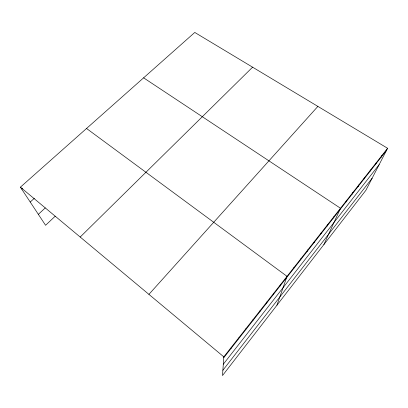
<?xml version="1.0" encoding="UTF-8"?>
<svg xmlns="http://www.w3.org/2000/svg" width="408" height="408" viewBox="0 0 408 408"><rect width="100%" height="100%" fill="white"/><g stroke="black" fill="none" stroke-linecap="round" stroke-linejoin="round"><path stroke-width="0.61" d="M387.6 148.282L223.808 356.847L222.508 375.554L365.894 190.286L387.6 148.282L194.769 32.446L20.4 187.16L45.574 225.287L55.228 216.184M231.183 348.274L231.3 347.31M238.496 338.956L238.665 337.931M245.692 329.781L245.912 328.705M252.776 320.759L253.042 319.622M259.748 311.88L260.059 310.692M266.608 303.139L266.965 301.9M273.355 294.535L273.758 293.245M280.005 286.064L280.449 284.728M276.93 305.235L287.033 276.338L86.542 128.479M293.582 268.76L294.112 267.332M300.502 259.947L301.068 258.468M307.306 251.277L307.913 249.757M313.997 242.75L314.645 241.184M320.581 234.36L321.264 232.749M327.058 226.103L327.782 224.456M333.438 217.979L334.193 216.291M323.855 244.601L340.502 208.253L143.611 77.836M345.892 202.108L346.713 200.348M351.976 194.356L352.828 192.561M357.964 186.726L358.846 184.895M363.86 179.209L364.772 177.347M369.668 171.809L370.612 169.917M375.391 164.521L376.36 162.598M381.026 157.34L382.021 155.387M222.875 370.27L372.142 178.189M223.293 364.247L379.149 164.633M223.747 357.75L386.575 150.261M148.92 294.372L317.873 106.396M80.192 237.043L252.593 67.182M38.342 214.338L45.278 207.912M30.223 202.036L34.333 198.303M21.588 188.965L22.496 188.159M20.4 187.16L223.808 356.847"/></g></svg>
